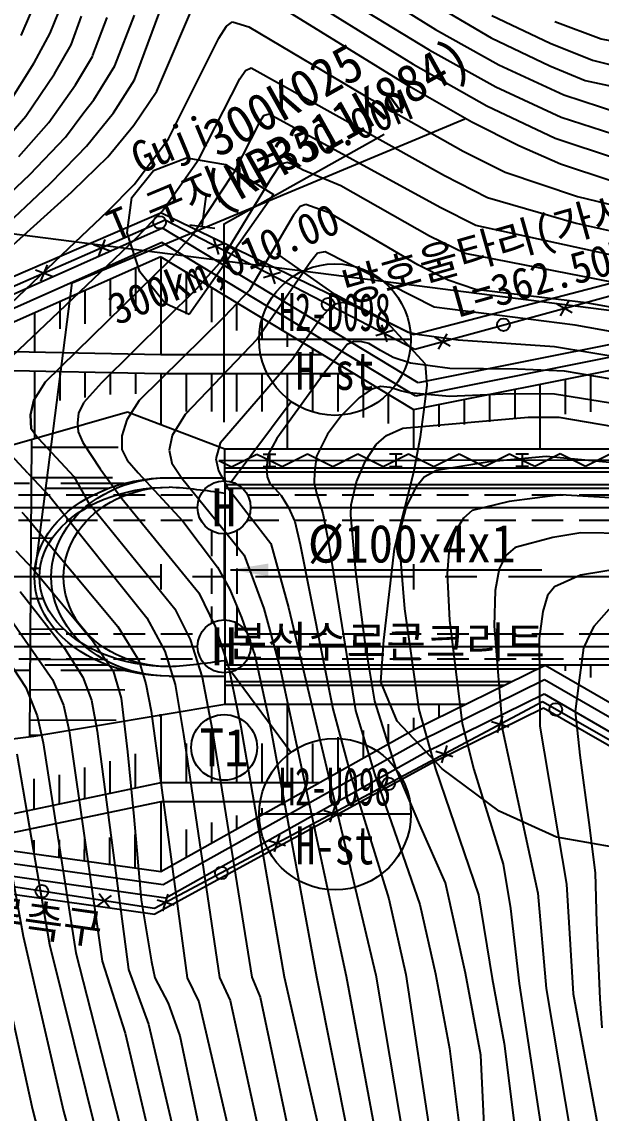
# Model space of a CAD drawing. Header units: millimetres. Extents: x 18534 to 19330, y 1103 to 1809.
# Drawn here: x 18730.8 to 18776.7, y 1426.9 to 1513.3 of the extents above; entities that cross this region are included whole.
import ezdxf
from ezdxf.enums import TextEntityAlignment as Align
from ezdxf.xclip import XClip

# ---------------------------------------------------------------- set-up
doc = ezdxf.new("R2010")
doc.units = ezdxf.units.MM
doc.header["$LTSCALE"] = 10
doc.header["$MEASUREMENT"] = 0
doc.header["$XCLIPFRAME"] = 2
for name, pattern in [('CENTER', [2, 1.25, -0.25, 0.25, -0.25]), ('DASHED', [0.75, 0.5, -0.25]), ('HIDDEN', [0.375, 0.25, -0.125])]:
    doc.linetypes.add(name, pattern=pattern)
for name, color, linetype in [('TN-MANH', 4, 'Continuous'), ('TT-WIRE-EQPM', 6, 'Continuous'), ('TZ-BASE', 253, 'Continuous'), ('TZ-CABL', 4, 'Continuous')]:
    doc.layers.add(name, color=color, linetype=linetype)
doc.styles.add('GR', font='GulimChe.ttf')
doc.styles.add('HANA', font='GulimChe.ttf')
doc.styles.get("Standard").update_dxf_attribs({"font": 'GulimChe.ttf'})
doc.linetypes.add('ZIGZAG', pattern='A,0.0001,-0.2,[131,ltypeshp.shx,S=0.2,R=0,X=-0.2,Y=0],-0.4,[131,ltypeshp.shx,S=0.2,R=180,X=0.2,Y=0],-0.2', length=0.8001)
doc.dimstyles.get("Standard").update_dxf_attribs({"dimtxt": 0.18, "dimasz": 0.18, "dimexe": 0.18, "dimexo": 0.0625, "dimgap": 0.09, "dimtad": 0, "dimtih": 1, "dimtoh": 1, "dimdec": 4, "dimzin": 0, "dimdsep": 46, "dimtxsty": 'Standard', "dimcen": 0.09, "dimadec": 0, "dimazin": 0, "dimtfac": 1, "dimtdec": 4, "dimtofl": 0, "dimtmove": 0, "dimatfit": 3, "dimfxl": 0, "dimtolj": 1, "dimtzin": 0, "dimarcsym": 0})

# ---------------------------------------------------------------- blocks, each defined once
blk = doc.blocks.new('JD-DFMKFD4RX')
at = {"layer": 'TZ-BASE'}
for p, q in [((126.579, 52.808, 178), (141.737, 43.334, 178)), ((125.688, 51.203, 177), (141.234, 41.729, 177)), ((117.928, 39.342, 176), (121.769, 49.825, 176)), ((127.04, 48.613, 176), (139.963, 40.59, 176)), ((125.234, 47.761, 175), (139.433, 38.99, 175)), ((119.685, 38.456, 175), (122.982, 46.152, 175)), ((141.923, 45.149, 179), (146.14, 42.686, 179)), ((108.959, 42.876, 181), (109.677, 44.59, 181)), ((111.247, 43.055, 180), (111.931, 44.739, 180)), ((112.91, 42.118, 179), (113.735, 44.386, 179)), ((114.627, 41.302, 178), (115.749, 44.283, 178)), ((116.359, 40.459, 177), (117.906, 44.475, 177)), ((146.201, 44.45, 180), (150.808, 42.25, 180)), ((124.597, 42.651, 174), (125.187, 43.607, 174)), ((125.187, 43.607, 174), (125.681, 43.935, 174)), ((125.681, 43.935, 174), (126.972, 43.543, 174)), ((126.972, 43.543, 174), (136.112, 38.104, 174)), ((141.737, 43.334, 178), (146.731, 40.539, 178)), ((151.18, 43.959, 181), (154.835, 42.602, 181)), ((109.972, 40.701, 180), (111.247, 43.055, 180)), ((120.598, 34.682, 174), (124.597, 42.651, 174)), ((146.14, 42.686, 179), (150.776, 40.452, 179)), ((154.835, 42.602, 181), (172.874, 39.1, 181)), ((111.598, 39.823, 179), (112.91, 42.118, 179)), ((141.234, 41.729, 177), (146.518, 38.793, 177)), ((150.808, 42.25, 180), (154.165, 40.901, 180)), ((0, 41.091), (280, 5.111)), ((107.887, 37.362, 180), (109.972, 40.701, 180)), ((113.249, 38.954, 178), (114.588, 41.2, 178)), ((114.588, 41.2, 178), (114.627, 41.302, 178)), ((154.165, 40.901, 180), (159.179, 39.645, 180)), ((109.318, 36.469, 179), (111.598, 39.823, 179)), ((114.704, 37.78, 177), (116.359, 40.459, 177)), ((126.255, 39.432, 173), (126.707, 40.1, 173)), ((126.707, 40.1, 173), (127.142, 40.303, 173)), ((127.142, 40.303, 173), (142.442, 31.791, 173)), ((139.963, 40.59, 176), (145.784, 37.308, 176)), ((146.731, 40.539, 178), (151.882, 38.154, 178)), ((150.776, 40.452, 179), (153.581, 39.308, 179)), ((111.141, 35.986, 178), (113.249, 38.954, 178)), ((116.246, 36.74, 176), (117.928, 39.342, 176)), ((123.008, 33.064, 173), (126.255, 39.432, 173)), ((139.433, 38.99, 175), (144.604, 36.032, 175)), ((153.581, 39.308, 179), (172.042, 35.348, 179)), ((117.872, 35.752, 175), (119.685, 38.456, 175)), ((136.112, 38.104, 174), (143.92, 33.708, 174)), ((146.518, 38.793, 177), (151.682, 36.391, 177)), ((151.882, 38.154, 178), (156.239, 36.75, 178)), ((113.92, 36.754, 177), (114.704, 37.78, 177)), ((145.784, 37.308, 176), (151.211, 34.739, 176)), ((106.908, 33.695, 179), (109.318, 36.469, 179)), ((112.446, 34.826, 177), (113.92, 36.754, 177)), ((114.123, 34.089, 176), (116.246, 36.74, 176)), ((128.123, 36.492, 172), (127.811, 36.012, 172)), ((128.562, 36.626, 172), (128.123, 36.492, 172)), ((142.09, 29.25, 172), (128.562, 36.626, 172)), ((151.682, 36.391, 177), (156.589, 34.823, 177)), ((108.767, 33.281, 178), (111.141, 35.986, 178)), ((112.991, 23.279), (144.056, 36.26)), ((115.797, 33.255, 175), (117.872, 35.752, 175)), ((127.811, 36.012, 172), (125.786, 32.027, 172)), ((144.604, 36.032, 175), (148.324, 34.148, 175)), ((109.633, 31.847, 177), (112.446, 34.826, 177)), ((117.903, 31.069, 174), (120.598, 34.682, 174)), ((151.211, 34.739, 176), (156.055, 33.135, 176)), ((113.389, 33.337, 176), (114.123, 34.089, 176)), ((143.92, 33.708, 174), (147.245, 32.033, 174)), ((148.324, 34.148, 175), (151.612, 32.7, 175)), ((111.212, 31.107, 176), (113.389, 33.337, 176)), ((113.044, 30.562, 175), (115.797, 33.255, 175)), ((119.423, 32.174, 172.366), (122.043, 33.184, 172.366)), ((120.133, 28.979, 173), (123.008, 33.064, 173)), ((122.043, 33.184, 172.366), (125.127, 32.643, 172.366)), ((117.719, 30.049, 172.366), (119.423, 32.174, 172.366)), ((125.786, 32.027, 172), (122.538, 27.108, 172)), ((125.127, 32.643, 172.366), (128.907, 30.278, 172.366)), ((129.467, 32.664, 171), (128.708, 31.508, 171)), ((129.984, 32.811, 171), (129.467, 32.664, 171)), ((130.394, 32.687, 171), (129.984, 32.811, 171)), ((131.267, 32.21, 171), (130.394, 32.687, 171)), ((134.234, 30.967, 171), (131.267, 32.21, 171)), ((147.245, 32.033, 174), (152.96, 30.113, 174)), ((151.612, 32.7, 175), (155.691, 31.36, 175)), ((97.582, 20.529, 177), (109.633, 31.847, 177)), ((128.708, 31.508, 171), (124.612, 24.801, 171)), ((142.442, 31.791, 173), (145.857, 30.036, 173)), ((99.927, 20.46, 176), (111.212, 31.107, 176)), ((101.305, 19.98, 175), (112.944, 30.472, 175)), ((112.944, 30.472, 175), (113.044, 30.562, 175)), ((115.807, 28.943, 174), (117.903, 31.069, 174)), ((128.907, 30.278, 172.366), (122.249, 20.772, 172.366)), ((141.263, 26.969, 171), (134.234, 30.967, 171)), ((117.328, 27.247, 172.366), (117.719, 30.049, 172.366)), ((123.28, 27.742, 172.703), (123.586, 30.122, 172.703)), ((131.476, 29.487, 170), (131.017, 29.334, 170)), ((133.308, 28.815, 170), (131.476, 29.487, 170)), ((145.857, 30.036, 173), (152.855, 28.009, 173)), ((152.96, 30.113, 174), (171.783, 25.612, 174)), ((120.055, 28.81), (99.76, 20.075)), ((120.055, 28.81), (99.76, 20.075)), ((112.169, 25.485, 174), (115.807, 28.943, 174)), ((118.001, 26.752, 173), (120.133, 28.979, 173)), ((120.055, 28.81), (140, 19.18)), ((120.055, 28.81), (140, 19.18)), ((130.492, 28.646, 170), (127.015, 22.697, 170)), ((131.017, 29.334, 170), (130.492, 28.646, 170)), ((140.338, 24.712, 170), (133.308, 28.815, 170)), ((144.926, 27.832, 172), (142.09, 29.25, 172)), ((122.289, 27.869, 172.703), (124.272, 27.614, 172.703)), ((169.964, 22.331, 172), (144.926, 27.832, 172)), ((152.855, 28.009, 173), (170.679, 24.021, 173)), ((120.142, 27.602), (99.879, 18.595)), ((118.334, 24.156, 172.366), (117.328, 27.247, 172.366)), ((140.37, 15.354), (120.142, 27.602)), ((122.538, 27.108, 172), (120.691, 25.051, 172)), ((124.142, 26.859), (124.57, 25.511)), ((144.086, 25.593, 171), (141.263, 26.969, 171)), ((120.071, 26.476), (99.963, 17.539)), ((111.392, 20.485, 173), (118.001, 26.752, 173)), ((114.664, 26.323), (115.981, 25.808)), ((115.58, 26.724), (115.065, 25.407)), ((140.185, 14.297), (120.071, 26.476)), ((125.03, 26.399), (123.682, 25.971)), ((120, 25.35), (100.048, 16.482)), ((103.686, 17.423, 174), (112.169, 25.485, 174)), ((120, 25.35), (120, 17.57)), ((120, 25.35), (140, 13.24)), ((133.798, 22.346, 170.252), (129.19, 25.607, 170.252)), ((132.388, 25.629, 169), (131.861, 24.959, 169)), ((132.995, 25.742, 169), (132.388, 25.629, 169)), ((141.623, 21.348, 169), (132.995, 25.742, 169)), ((166.213, 21.277, 171), (144.086, 25.593, 171)), ((110.084, 24.318), (111.401, 23.803)), ((111, 24.719), (110.485, 23.401)), ((120.691, 25.051, 172), (110.855, 15.415, 172)), ((118, 24.461), (118, 21.07)), ((124.612, 24.801, 171), (122.816, 22.797, 171)), ((131.861, 24.959, 169), (127.619, 18.822, 169)), ((128.582, 24.56), (129.01, 23.212)), ((140, 19.18), (160, 24.4)), ((140, 19.18), (160, 24.4)), ((142.74, 23.49, 170), (140.338, 24.712, 170)), ((116, 23.572), (116, 20.636)), ((120.341, 21.656, 172.366), (118.334, 24.156, 172.366)), ((122, 24.139), (122, 20.812)), ((129.47, 24.1), (128.122, 23.672)), ((144.905, 22.759, 170), (142.74, 23.49, 170)), ((110, 0), (112.991, 23.279)), ((114, 22.683), (114, 20.032)), ((122.816, 22.797, 171), (115.3, 15.364, 171)), ((124, 22.928), (124, 20.163)), ((127.015, 22.697, 170), (125.011, 20.595, 170)), ((153.647, 21.688, 170), (144.905, 22.759, 170)), ((112, 21.794), (112, 19.632)), ((122.249, 20.772, 172.366), (120.341, 21.656, 172.366)), ((126, 21.717), (126, 19.515)), ((137.935, 20.114, 170.252), (133.798, 22.346, 170.252)), ((134.389, 21.725, 168), (133.803, 21.587, 168)), ((135.691, 21.344, 168), (134.389, 21.725, 168)), ((151.321, 21.629), (152.549, 20.929)), ((152.285, 21.893), (151.585, 20.665)), ((165.396, 19.592, 170), (153.647, 21.688, 170)), ((110, 20.905), (110, 17.777)), ((133.417, 21.352, 168), (132.75, 20.585, 168)), ((133.803, 21.587, 168), (133.417, 21.352, 168)), ((136.826, 20.772, 168), (135.691, 21.344, 168)), ((138.223, 20.024, 168), (136.826, 20.772, 168)), ((152.781, 19.918, 169), (141.623, 21.348, 169)), ((108.255, 17.511, 173), (111.392, 20.485, 173)), ((125.011, 20.595, 170), (118.286, 13.973, 170)), ((128, 20.506), (128, 18.867)), ((132.75, 20.585, 168), (131.402, 18.68, 168)), ((137.461, 19.96), (137.889, 18.612)), ((140.931, 16.828, 170.252), (137.935, 20.114, 170.252)), ((139.559, 19.354, 168), (138.223, 20.024, 168)), ((164.094, 17.931, 169), (152.781, 19.918, 169)), ((130, 19.295), (130, 18.218)), ((138.349, 19.5), (137.001, 19.072)), ((140.459, 19.168, 168), (139.559, 19.354, 168)), ((159.72, 19.244), (140.37, 15.354)), ((143.53, 18.742, 168), (140.459, 19.168, 168)), ((142.64, 19.253), (141.94, 18.024)), ((127.619, 18.822, 169), (121.939, 12.847, 169)), ((131.402, 18.68, 168), (130.392, 17.193, 168)), ((134.745, 18.409, 167), (134.236, 17.764, 167)), ((135.271, 18.626, 167), (134.745, 18.409, 167)), ((135.909, 18.615, 167), (135.271, 18.626, 167)), ((136.46, 18.473, 167), (135.909, 18.615, 167)), ((137.385, 17.928, 167), (136.46, 18.473, 167)), ((159.86, 18.252), (140.185, 14.297)), ((141.676, 18.989), (142.904, 18.288)), ((151.154, 18.215, 168), (143.53, 18.742, 168)), ((162.43, 16.358, 168), (151.154, 18.215, 168)), ((120, 17.57), (103.273, 17.915, 0)), ((132.849, 17.57), (120, 17.57)), ((132, 18.084), (132, 17.57)), ((134.236, 17.764, 167), (132.971, 16.22, 167)), ((138.38, 17.373, 167), (137.385, 17.928, 167)), ((139.743, 16.914, 167), (138.38, 17.373, 167)), ((120, 16.07), (100.048, 16.482, 0)), ((130.392, 17.193, 168), (124.686, 10.582, 168)), ((142.873, 16.496, 167), (139.743, 16.914, 167)), ((140, 13.24), (160, 17.26)), ((141.063, 15.166, 170.252), (140.931, 16.828, 170.252)), ((148.22, 16.456, 167), (142.873, 16.496, 167)), ((151.947, 16.28, 167), (148.22, 16.456, 167)), ((110, 16.277), (110, 10.944)), ((112, 16.235), (112, 13.968)), ((114, 16.194), (114, 14.199)), ((116, 16.07), (116, 14.429)), ((118, 16.07), (118, 14.49)), ((120, 16.07), (120, 12.037)), ((135.326, 16.07), (120, 16.07)), ((122, 16.07), (122, 13.085)), ((124, 16.07), (124, 13.085)), ((126, 16.07), (126, 13.085)), ((128, 16.07), (128, 13.085)), ((132.971, 16.22, 167), (129.166, 10.952, 167)), ((130, 16.07), (130, 10.1)), ((132, 16.07), (132, 13.085)), ((134, 16.07), (134, 13.085)), ((136, 15.662), (136, 12.613)), ((162.237, 14.51, 167), (151.947, 16.28, 167)), ((152, 15.652), (152, 12.876)), ((154, 16.054), (154, 13.077)), ((110.855, 15.415, 172), (109.947, 13.988, 172)), ((109.947, 13.988, 172), (110.523, 14.893, 172)), ((115.3, 15.364, 171), (113.886, 13.768, 171)), ((136.631, 14.826, 166), (135.693, 14.165, 166)), ((137.375, 15.086, 166), (136.631, 14.826, 166)), ((138.144, 14.987, 166), (137.375, 15.086, 166)), ((138.966, 14.739, 166), (138.144, 14.987, 166)), ((139.656, 14.579, 166), (138.966, 14.739, 166)), ((140.826, 13.251, 170.252), (141.063, 15.166, 170.252)), ((148, 14.848), (148, 12.474)), ((150, 15.25), (150, 10.1)), ((109.687, 12.822, 172), (109.947, 13.988, 172)), ((109.947, 13.988, 172), (109.687, 12.822, 172)), ((118.286, 13.973, 170), (117.321, 12.427, 170)), ((135.693, 14.165, 166), (134.306, 12.779, 166)), ((138, 14.451), (138, 12.142)), ((142.832, 14.283, 166), (139.656, 14.579, 166)), ((147.659, 14.491, 166), (142.832, 14.283, 166)), ((144, 14.044), (144, 12.072)), ((146, 14.446), (146, 12.273)), ((151.145, 14.475, 166), (147.659, 14.491, 166)), ((160.532, 12.946, 166), (151.145, 14.475, 166)), ((117.352, 13.052, 0), (100.024, 8.082, 0)), ((113.499, 12.965, 171), (113.4, 12.196, 171)), ((113.886, 13.768, 171), (113.499, 12.965, 171)), ((125.053, 10.1, 0), (117.352, 13.052, 0)), ((140, 13.24), (140, 10.1)), ((140.557, 11.078, 170.252), (140.826, 13.251, 170.252)), ((142, 13.642), (142, 11.871)), ((109.748, 11.723, 172), (109.687, 12.822, 172)), ((109.687, 12.822, 172), (109.748, 11.723, 172)), ((113.4, 12.196, 171), (113.45, 11.479, 171)), ((117.321, 12.427, 170), (116.927, 11.161, 170)), ((121.939, 12.847, 169), (120.907, 11.19, 169)), ((134.306, 12.779, 166), (133.19, 11.288, 166)), ((139.143, 11.765, 165), (149.055, 12.649, 165)), ((149.055, 12.649, 165), (151.492, 12.633, 165)), ((151.492, 12.633, 165), (160.338, 11.139, 165)), ((109.981, 11.408, 172), (109.748, 11.723, 172)), ((109.748, 11.723, 172), (110.287, 10.993, 172)), ((113.45, 11.479, 171), (113.841, 10.647, 171)), ((133.19, 11.288, 166), (132.327, 9.55, 166)), ((137.859, 11.198, 165), (139.143, 11.765, 165)), ((109.485, 8.214, 173), (107.087, 10.775, 173)), ((109.645, -12.684, -15.832), (109.796, 10.885, -15.832)), ((110.287, 10.993, 172), (113.108, 7.955, 172)), ((113.841, 10.647, 171), (115.207, 8.552, 171)), ((116.927, 11.161, 170), (116.916, 10.073, 170)), ((120.907, 11.19, 169), (120.653, 10.023, 169)), ((124.686, 10.582, 168), (124.36, 9.347, 168)), ((129.166, 10.952, 167), (128.505, 9.686, 167)), ((136.193, 9.193, 165), (137.042, 10.478, 165)), ((137.042, 10.478, 165), (137.859, 11.198, 165)), ((140.027, 8.301, 170.252), (140.557, 11.078, 170.252)), ((116.625, 10.233, 0), (109.792, 10.253, 0)), ((116.916, 10.073, 170), (117.326, 9.244, 170)), ((120.653, 10.023, 169), (120.873, 9.008, 169)), ((125.053, 7.85), (125.053, 10.1)), ((140, 10.1), (125.053, 10.1)), ((125.599, 8.724), (127.598, 9.727)), ((127.598, 9.727), (128.599, 9.228)), ((128.098, 9.727), (129.098, 9.728)), ((128.505, 9.686, 167), (128.37, 8.637, 167)), ((128.598, 9.728), (128.599, 8.728)), ((129.599, 8.729), (131.598, 9.732)), ((131.598, 9.732), (132.599, 9.233)), ((132.327, 9.55, 166), (132.165, 8.292, 166)), ((133.599, 8.734), (135.598, 9.737)), ((135.598, 9.737), (136.599, 9.238)), ((137.599, 8.739), (139.598, 9.742)), ((138.098, 9.74), (139.098, 9.741)), ((138.598, 9.741), (138.599, 8.741)), ((139.598, 9.742), (140.599, 9.243)), ((226.273, 10.1), (140, 10.1)), ((141.599, 8.744), (143.598, 9.747)), ((143.598, 9.747), (144.599, 9.248)), ((145.599, 8.749), (147.598, 9.752)), ((150.495, 9.531, 164), (145.979, 9.108, 164)), ((147.598, 9.752), (148.599, 9.253)), ((148.098, 9.753), (149.098, 9.754)), ((148.598, 9.753), (148.599, 8.753)), ((149.599, 8.755), (151.598, 9.757)), ((158.181, 8.803, 164), (150.495, 9.531, 164)), ((151.598, 9.757), (152.599, 9.258)), ((153.599, 8.76), (155.598, 9.762)), ((117.326, 9.244, 170), (118.202, 8.243, 170)), ((120.873, 9.008, 169), (121.65, 7.812, 169)), ((124.36, 9.347, 168), (124.553, 8.385, 168)), ((124.599, 9.223), (125.599, 8.724)), ((128.099, 8.727), (129.099, 8.728)), ((128.599, 9.228), (129.599, 8.729)), ((132.599, 9.233), (133.599, 8.734)), ((135.485, 7.531, 165), (136.193, 9.193, 165)), ((136.599, 9.238), (137.599, 8.739)), ((138.099, 8.74), (139.099, 8.741)), ((140.599, 9.243), (141.599, 8.744)), ((145.979, 9.108, 164), (141.821, 8.426, 164)), ((144.599, 9.248), (145.599, 8.749)), ((148.099, 8.753), (149.099, 8.754)), ((148.599, 9.253), (149.599, 8.755)), ((152.599, 9.258), (153.599, 8.76)), ((109.485, 8.214, 173), (111.228, 6.352, 173)), ((116.175, 7.835, 0), (109.777, 7.853, 0)), ((113.108, 7.955, 172), (114.256, 5.904, 172)), ((115.207, 8.552, 171), (116.922, 6.211, 171)), ((118.202, 8.243, 170), (121.746, 4.421, 170)), ((120.652, 7.85), (125.053, 7.85)), ((121.65, 7.812, 169), (126.596, 1.712, 169)), ((124.553, 8.385, 168), (125.283, 7.077, 168)), ((228.182, 8.6), (125.053, 8.6)), ((228.564, 8.3), (125.053, 8.3)), ((125.053, 7.85), (125.053, -7.85)), ((128.37, 8.637, 167), (128.42, 7.92, 167)), ((128.42, 7.92, 167), (128.637, 7.395, 167)), ((132.165, 8.292, 166), (132.127, 7.444, 166)), ((138.49, 2.21, 170.252), (140.027, 8.301, 170.252)), ((140.844, 7.884, 164), (140.165, 7.08, 164)), ((141.821, 8.426, 164), (140.844, 7.884, 164)), ((229.836, 7.3), (125.053, 7.3)), ((238, 7), (125.053, 7)), ((125.283, 7.077, 168), (128.713, 2.654, 168)), ((128.637, 7.395, 167), (129.012, 6.991, 167)), ((129.012, 6.991, 167), (129.509, 6.43, 167)), ((132.127, 7.444, 166), (132.308, 6.639, 166)), ((135.072, 5.699, 165), (135.485, 7.531, 165)), ((140.165, 7.08, 164), (139.412, 5.573, 164)), ((111.228, 6.352, 173), (118.885, -3.247, 173)), ((116.922, 6.211, 171), (123.004, -1.264, 171)), ((129.509, 6.43, 167), (130.1, 5.501, 167)), ((132.308, 6.639, 166), (132.81, 5.01, 166)), ((151.615, 6.484, 163), (147.552, 5.96, 163)), ((159.767, 5.994, 163), (151.615, 6.484, 163)), ((115.09, 5.438, 0), (109.761, 5.453, 0)), ((114.256, 5.904, 172), (121.122, -2.534, 172)), ((130.1, 5.501, 167), (130.595, 4.371, 167)), ((135.042, 4.874, 165), (135.072, 5.699, 165)), ((139.412, 5.573, 164), (138.938, 3.741, 164)), ((144.641, 5.244, 163), (143.936, 4.658, 163)), ((147.552, 5.96, 163), (144.641, 5.244, 163)), ((109.004, 5.12, 174), (109.376, 4.724, 174)), ((109.376, 4.724, 174), (116.589, -3.936, 174)), ((121.746, 4.421, 170), (124.478, 0.772, 170)), ((130.595, 4.371, 167), (131.033, 2.571, 167)), ((132.81, 5.01, 166), (133.229, 2.889, 166)), ((135.435, 0.416, 165), (135.042, 4.874, 165)), ((143.936, 4.658, 163), (143.248, 3.495, 163)), ((138.938, 3.741, 164), (138.916, 1.994, 164)), ((143.248, 3.495, 163), (142.791, 1.965, 163)), ((153.225, 3.477, 162), (151.007, 3.129, 162)), ((159.667, 3.411, 162), (153.225, 3.477, 162)), ((111.395, 3.049, 0), (109.746, 3.054, 0)), ((128.713, 2.654, 168), (130.103, -2.436, 168)), ((133.229, 2.889, 166), (135.393, -10.58, 166)), ((151.007, 3.129, 162), (148.042, 2.318, 162)), ((108.528, 2.058, 175), (109.907, 0.606, 175)), ((131.033, 2.571, 167), (133.606, -10.457, 167)), ((137.635, -5.013, 170.252), (138.49, 2.21, 170.252)), ((138.916, 1.994, 164), (139.284, -2.534, 164)), ((142.791, 1.965, 163), (142.668, 0.246, 163)), ((148.042, 2.318, 162), (147.31, 1.705, 162)), ((120, 1), (120, -1)), ((126.596, 1.712, 169), (128.151, -2.498, 169)), ((140, 1), (140, -1)), ((147.31, 1.705, 162), (146.778, 0.624, 162)), ((111.334, 0), (109.299, 0)), ((110.445, 0.651, 0), (109.73, 0.654, 0)), ((109.907, 0.606, 175), (114.583, -5.026, 175)), ((124.478, 0.772, 170), (125.459, -1.001, 170)), ((136.194, -5.411, 165), (135.435, 0.416, 165)), ((142.668, 0.246, 163), (142.848, -3.419, 163)), ((146.778, 0.624, 162), (146.448, -1.068, 162)), ((153.208, 0.136, 161), (151.143, -0.778, 161)), ((157.385, 0.818, 161), (153.208, 0.136, 161)), ((151.143, -0.778, 161), (150.595, -1.47, 161)), ((108.867, -1.156, 176), (112.38, -5.654, 176)), ((123.004, -1.264, 171), (124.294, -3.941, 171)), ((125.459, -1.001, 170), (126.383, -3.207, 170)), ((146.448, -1.068, 162), (146.376, -3.88, 162)), ((150.595, -1.47, 161), (150.232, -2.746, 161)), ((110.718, -1.749, 0), (109.715, -1.746, 0)), ((121.122, -2.534, 172), (122.331, -4.96, 172)), ((128.151, -2.498, 169), (129.447, -7.258, 169)), ((130.103, -2.436, 168), (137.025, -31.547, 168)), ((139.284, -2.534, 164), (140.427, -10.509, 164)), ((154.283, -3.916, 160), (155.463, -2.56, 160)), ((107.942, -3.115, 177), (111.441, -8.12, 177)), ((118.885, -3.247, 173), (120.327, -5.877, 173)), ((126.383, -3.207, 170), (127.427, -6.196, 170)), ((142.848, -3.419, 163), (143.84, -11.616, 163)), ((150.232, -2.746, 161), (149.94, -4.872, 161)), ((112.34, -4.154, 0), (109.699, -4.146, 0)), ((116.589, -3.936, 174), (118.259, -6.626, 174)), ((124.294, -3.941, 171), (125.376, -7.226, 171)), ((146.376, -3.88, 162), (147.024, -12.113, 162)), ((153.461, -5.62, 160), (154.283, -3.916, 160)), ((114.583, -5.026, 175), (116.224, -7.449, 175)), ((122.331, -4.96, 172), (123.268, -7.939, 172)), ((137.414, -8.314, 170.252), (137.635, -5.013, 170.252)), ((149.94, -4.872, 161), (149.993, -11.833, 161)), ((107.321, -5.707, 178), (109.309, -8.753, 178)), ((112.38, -5.654, 176), (113.826, -7.933, 176)), ((120.327, -5.877, 173), (121.129, -8.528, 173)), ((136.934, -9.829, 165), (136.194, -5.411, 165)), ((153.131, -8.191, 160), (153.461, -5.62, 160)), ((115.786, -6.564, 0), (109.684, -6.546, 0)), ((118.259, -6.626, 174), (118.826, -8.459, 174)), ((127.427, -6.196, 170), (128.612, -11.509, 170)), ((116.224, -7.449, 175), (116.858, -9.614, 175)), ((238, -7), (125.053, -7)), ((149.787, -7.3), (125.053, -7.3)), ((125.376, -7.226, 171), (126.341, -11.861, 171)), ((129.447, -7.258, 169), (134.669, -31.602, 169)), ((140, -12.12), (150.397, -7)), ((150, -7), (150, -7.195)), ((150.397, -7), (160, -12.54)), ((152, -7), (152, -7.429)), ((154, -7), (154, -7.964)), ((111.441, -8.12, 177), (112.308, -10.156, 177)), ((113.826, -7.933, 176), (114.525, -9.751, 176)), ((118.826, -8.459, 174), (119.229, -10.627, 174)), ((120.652, -7.85), (125.053, -7.85)), ((121.129, -8.528, 173), (121.802, -12.481, 173)), ((123.268, -7.939, 172), (124.055, -12.079, 172)), ((125.053, -7.85), (125.053, -10.1)), ((147.757, -8.3), (125.053, -8.3)), ((147.148, -8.6), (125.053, -8.6)), ((138.712, -11.429, 170.252), (137.414, -8.314, 170.252)), ((140.466, -13.005), (150.359, -8.133)), ((150.359, -8.133), (159.49, -13.4)), ((152.813, -10.663, 160), (153.131, -8.191, 160)), ((109.309, -8.753, 178), (110.223, -11.001, 178)), ((117.166, -8.968, 0), (109.669, -8.946, 0)), ((140.931, -13.891), (150.322, -9.266)), ((150.322, -9.266), (158.98, -14.261)), ((125.053, -10.1), (109.956, -12.647)), ((112.308, -10.156, 177), (112.752, -12.197, 177)), ((114.525, -9.751, 176), (114.964, -12.217, 176)), ((116.858, -9.614, 175), (117.356, -13.843, 175)), ((144.102, -10.1), (125.053, -10.1)), ((130, -10.1), (130, -16.3)), ((138.647, -15.276, 165), (136.934, -9.829, 165)), ((142, -10.1), (142, -11.135)), ((144, -10.1), (144, -10.15)), ((110.223, -11.001, 178), (110.683, -13.15, 178)), ((119.229, -10.627, 174), (122.082, -31.736, 174)), ((119.967, -11.076, 0), (119.968, -10.876, 0)), ((120, -10.953), (120, -16.3)), ((133.606, -10.457, 167), (135.09, -15.942, 167)), ((135.393, -10.58, 166), (136.915, -15.601, 166)), ((140, -11.151), (140, -12.12)), ((140.427, -10.509, 164), (141.74, -15.195, 164)), ((150.285, -10.399), (141.397, -14.776)), ((150.285, -10.399), (141.397, -14.776)), ((146.643, -12.358), (147.054, -11.005)), ((158.47, -15.121), (150.285, -10.399)), ((158.47, -15.121), (150.285, -10.399)), ((153.172, -14.127, 160), (152.813, -10.663, 160)), ((116.46, -11.366, 0), (109.653, -11.346, 0)), ((124.055, -12.079, 172), (127.197, -31.696, 172)), ((126.341, -11.861, 171), (129.755, -31.677, 171)), ((128.612, -11.509, 170), (132.313, -31.657, 170)), ((138, -11.663), (138, -13.241)), ((142.248, -15.193, 170.252), (138.712, -11.429, 170.252)), ((143.84, -11.616, 163), (144.769, -15.249, 163)), ((147.525, -11.887), (146.172, -11.475)), ((149.993, -11.833, 161), (152.097, -24.318, 161)), ((109.956, -12.647), (99.952, -13.818)), ((110.456, -12.549, 0), (109.645, -12.546, 0)), ((112.752, -12.197, 177), (115.363, -30.429, 177)), ((114.964, -12.217, 176), (117.444, -31.092, 176)), ((120, -23.33), (140, -12.12)), ((121.802, -12.481, 173), (124.64, -31.716, 173)), ((134, -12.688), (134, -15.483)), ((136, -12.175), (136, -14.362)), ((147.024, -12.113, 162), (149.841, -25.041, 162)), ((110.683, -13.15, 178), (113.282, -29.767, 178)), ((120.195, -24.367), (140.466, -13.005)), ((122, -13.2), (122, -16.3)), ((124, -13.2), (124, -16.3)), ((126, -13.2), (126, -16.3)), ((128, -13.2), (128, -16.3)), ((132, -13.2), (132, -16.3)), ((142.231, -14.711), (142.643, -13.358)), ((108.616, -14, 179), (111.202, -29.104, 179)), ((115.97, -14.587, 0), (115.961, -17.149, 0)), ((117.356, -13.843, 175), (117.867, -18.985, 175)), ((117.972, -14.014, 0), (117.963, -16.728, 0)), ((120.39, -25.404), (140.931, -13.891)), ((143.113, -14.24), (141.76, -13.828)), ((153.896, -19.447, 160), (153.172, -14.127, 160)), ((113.969, -15.096, 0), (113.96, -17.57, 0)), ((141.397, -14.776), (119.528, -26.697)), ((141.397, -14.776), (119.528, -26.697)), ((140.5, -19.636, 165), (138.647, -15.276, 165)), ((141.74, -15.195, 164), (145.135, -25.169, 164)), ((146.769, -18.556, 170.252), (142.248, -15.193, 170.252)), ((144.769, -15.249, 163), (147.089, -22.752, 163)), ((120, -16.3), (99.94, -20.518, 0)), ((109.965, -15.991, 0), (109.957, -18.412, 0)), ((111.966, -15.67, 0), (111.958, -17.991, 0)), ((132.542, -16.3), (120, -16.3)), ((135.09, -15.942, 167), (138.043, -25.483, 167)), ((136.915, -15.601, 166), (140.495, -25.946, 166)), ((120, -17.8), (104.22, -21.118, 0)), ((107.187, -18.003, 180), (109.121, -28.441, 180)), ((120, -17.8), (120, -23.33)), ((129.866, -17.8), (120, -17.8)), ((133.407, -19.416), (133.819, -18.063)), ((117.867, -18.985, 175), (118.453, -25.568, 175)), ((126, -18.884), (126, -19.967)), ((128, -18.323), (128, -18.846)), ((134.289, -18.946), (132.937, -18.534)), ((151.301, -20.611, 170.252), (146.769, -18.556, 170.252)), ((124, -19.444), (124, -21.088)), ((142.525, -24.218, 165), (140.5, -19.636, 165)), ((154.39, -23.431, 160), (153.896, -19.447, 160)), ((99.94, -20.518), (120, -23.33)), ((113.949, -20.652, 0), (113.943, -22.481, 0)), ((115.949, -20.623, 0), (115.942, -22.761, 0)), ((117.95, -20.4, 0), (117.941, -23.041, 0)), ((122, -20.005), (122, -22.209)), ((128.995, -21.769), (129.407, -20.416)), ((156.094, -21.465, 170.252), (151.301, -20.611, 170.252)), ((100.04, -21.542), (120.195, -24.367)), ((109.948, -20.858, 0), (109.945, -21.92, 0)), ((111.948, -20.828, 0), (111.944, -22.201, 0)), ((129.878, -21.299), (128.525, -20.887)), ((100.139, -22.565), (120.39, -25.404)), ((147.089, -22.752, 163), (147.674, -26.246, 163)), ((100.279, -23.999), (119.528, -26.697)), ((100.279, -23.999), (119.528, -26.697)), ((154.488, -27.364, 160), (154.39, -23.431, 160)), ((144.094, -31.381, 165), (142.525, -24.218, 165)), ((149.841, -25.041, 162), (150.498, -32.602, 162)), ((152.097, -24.318, 161), (152.633, -33.009, 161)), ((114.97, -26.072), (116.11, -25.235)), ((115.958, -26.223), (115.122, -25.083)), ((118.453, -25.568, 175), (119.253, -30.487, 175)), ((121.054, -26.004), (119.701, -25.593)), ((120.172, -26.475), (120.583, -25.122)), ((138.043, -25.483, 167), (139.381, -31.491, 167)), ((145.135, -25.169, 164), (146.229, -31.788, 164)), ((140.495, -25.946, 166), (141.738, -31.436, 166)), ((147.674, -26.246, 163), (148.363, -32.195, 163)), ((154.767, -33.417, 160), (154.488, -27.364, 160)), ((106.724, -27.991, 181), (109.851, -42.167, 181)), ((109.121, -28.441, 180), (112.297, -42.301, 180)), ((111.202, -29.104, 179), (115.271, -45.59, 179)), ((113.282, -29.767, 178), (117.61, -46.757, 178)), ((115.363, -30.429, 177), (117.167, -36.135, 177)), ((117.444, -31.092, 176), (119.035, -35.405, 176)), ((119.253, -30.487, 175), (119.525, -31.755, 175)), ((119.525, -31.755, 175), (120.586, -33.757, 175)), ((122.082, -31.736, 174), (123.015, -33.646, 174)), ((124.64, -31.716, 173), (125.485, -33.536, 173)), ((127.197, -31.696, 172), (127.871, -33.285, 172)), ((129.755, -31.677, 171), (133.505, -48.102, 171)), ((132.313, -31.657, 170), (135.644, -48.283, 170)), ((134.669, -31.602, 169), (137.787, -48.465, 169)), ((137.025, -31.547, 168), (139.906, -48.644, 168)), ((139.381, -31.491, 167), (142.005, -48.822, 167)), ((141.738, -31.436, 166), (142.828, -37.341, 166)), ((145.319, -37.859, 165), (144.094, -31.381, 165)), ((146.229, -31.788, 164), (147.155, -36.937, 164)), ((148.363, -32.195, 163), (150.899, -49.055, 163)), ((150.498, -32.602, 162), (152.925, -47.176, 162)), ((123.015, -33.646, 174), (126.215, -47.485, 174)), ((125.485, -33.536, 173), (128.587, -47.686, 173)), ((127.871, -33.285, 172), (130.851, -47.448, 172)), ((152.633, -33.009, 161), (154.953, -45.495, 161)), ((154.931, -35.718, 160), (154.767, -33.417, 160)), ((120.586, -33.757, 175), (121.501, -36.337, 175)), ((119.035, -35.405, 176), (121.773, -47.109, 176)), ((117.167, -36.135, 177), (119.72, -46.935, 177)), ((121.501, -36.337, 175), (123.67, -46.627, 175)), ((147.155, -36.937, 164), (148.738, -49.392, 164)), ((142.828, -37.341, 166), (144.291, -49.015, 166)), ((145.647, -44.592, 165), (145.319, -37.859, 165)), ((109.851, -42.167, 181), (110.907, -46.189, 181)), ((112.297, -42.301, 180), (113.411, -46.401, 180))]:
    blk.add_line(p, q, dxfattribs=at)
at = {"layer": 'TZ-BASE', "ltscale": 0.2}
for p, q in [((100.122, 19.411), (120.345, 28.263)), ((120.345, 28.263), (140.088, 18.036)), ((140.088, 18.036), (160.384, 23.592)), ((124.599, 9.223), (228.599, 9.355)), ((150.195, -9.896), (119.508, -26.262)), ((157.461, -14.04), (150.195, -9.896)), ((119.508, -26.262), (100.288, -23.312))]:
    blk.add_line(p, q, dxfattribs=at)
at = {"layer": 'TZ-BASE', "linetype": 'DASHED'}
for p, q in [((117.097, 7.4), (0, 7.4)), ((115.831, 7), (0, 7)), ((115.831, -7), (0, -7)), ((117.097, -7.4), (0, -7.4))]:
    blk.add_line(p, q, dxfattribs=at)
at = {"layer": 'TZ-BASE', "linetype": 'CENTER', "flags": 128}
blk.add_lwpolyline([(700, 0), (280, 0), (0, 0)], dxfattribs=at)
at = {"layer": 'TZ-BASE'}
for centre in [(119.903, 28.07), (133.236, 21.586), (147.112, 19.959), (151.244, -10.494), (138.025, -16.387), (124.789, -23.446), (110.598, -24.895)]:
    blk.add_circle(centre, 0.5, dxfattribs=at)
for centre, start, end in [((117.142, -44.478), 81.19768, 86.10683), ((117.142, 44.478), 273.89326, 278.80241)]:
    blk.add_arc(centre, 51.698, start, end, dxfattribs=at)
at = {"layer": 'TZ-BASE', "extrusion": (0, 0, -1)}
for major_axis, ratio in [((-10.652, 0), 0.736951), ((-9.318, 0), 0.842455), ((-10.25, 0), 0.692683), ((-8.35, 0), 0.850299)]:
    blk.add_ellipse((120.652, 0), major_axis=major_axis, ratio=ratio, start_param=4.712389, end_param=7.853982, dxfattribs=at)
at = {"layer": 'TZ-BASE', "style": 'HANA'}
for s, rotation, p in [('T 구지 L=350.00M', 22.67756, (116.427, 26.477)), ('Guji', 22.67756, (118.328, 31.868)), ('방호울타리(가시철망)', 15.74785, (134.778, 21.643)), ('300km,010.00', 22.67756, (116.522, 19.889)), ('L=362.50M', 15.74785, (143.459, 20.496)), ('본선수로콘크리트', 359.7997, (125.284, -6.334)), ('산마루측구', 352.00392, (99.675, -26.974))]:
    blk.add_text(s, height=2.5, rotation=rotation, dxfattribs=at).set_placement(p)
blk = doc.blocks.new('123123')
at = {"layer": 'TZ-BASE'}
for p, q in [((227.714, 385.106), (215.714, 385.106)), ((213.514, 373.839), (218.241, 380.213)), ((213.524, 358.801), (218.251, 352.427)), ((227.724, 347.534), (215.724, 347.534))]:
    blk.add_line(p, q, dxfattribs=at)
at = {"layer": 'TZ-BASE', "flags": 128}
blk.add_lwpolyline([(212.937, 378.57), (212.937, 394.273), (225.596, 401.359)], dxfattribs=at)
at = {"layer": 'TZ-BASE'}
for centre in [(221.714, 385.106), (221.724, 347.534)]:
    blk.add_circle(centre, 6, dxfattribs=at)
at = {"layer": 'TZ-BASE', "style": 'GR'}
for s, p in [('(KPR311K884)', (212.428, 395.134)), ('300K025', (212.428, 399.465))]:
    blk.add_text(s, height=3, rotation=29.23871, dxfattribs=at).set_placement(p)
for s, width, p in [('H2-D098', 0.65, (221.714, 387.266)), ('H-st', 0.8, (221.714, 382.606)), ('H2-U098', 0.65, (221.714, 349.694)), ('H-st', 0.8, (221.714, 345.034))]:
    blk.add_text(s, height=3, dxfattribs=dict(at, width=width)).set_placement(p, align=Align.MIDDLE)
at = {"layer": 'TZ-BASE'}
blk.add_text('Ø100x4x1', height=3, rotation=0.05182, dxfattribs=at).set_placement((227.788, 368.955), align=Align.MIDDLE)
blk.add_leader([(213.437, 366.879), (238.093, 366.879)], dimstyle='Standard', override={"dimtxt": 3, "dimasz": 3, "dimexe": 2, "dimexo": 3, "dimgap": 1, "dimtad": 0, "dimtih": 0, "dimcen": 1, "dimaunit": 1, "dimadec": 8, "dimtix": 1, "dimtofl": 1, "dimtmove": 2, "dimtvp": 2}, dxfattribs=at)

msp = doc.modelspace()

# ---------------------------------------------------------------- linework, layer by layer
at = {"layer": 'TN-MANH'}
for centre in [(18746.825, 1474.871), (18746.835, 1463.871)]:
    msp.add_circle(centre, 2.1, dxfattribs=at)
at = {"layer": 'TT-WIRE-EQPM'}
msp.add_circle((18746.835, 1455.871), 2.6, dxfattribs=at)
at = {"layer": 'TZ-CABL', "linetype": 'HIDDEN'}
for points in [[(18621.825, 1475.871), (18744.979, 1475.871)], [(18748.672, 1475.871), (18799.979, 1475.871)], [(18621.825, 1474.871), (18744.725, 1474.871)], [(18748.925, 1474.871), (18799.725, 1474.871)], [(18621.825, 1473.871), (18744.979, 1473.871)], [(18748.672, 1473.871), (18799.979, 1473.871)], [(18621.835, 1464.871), (18744.989, 1464.871)], [(18748.682, 1464.871), (18799.989, 1464.871)], [(18621.835, 1463.871), (18744.735, 1463.871)], [(18748.935, 1463.871), (18799.735, 1463.871)], [(18621.835, 1462.871), (18744.989, 1462.871)], [(18748.682, 1462.871), (18799.989, 1462.871)]]:
    msp.add_lwpolyline(points, dxfattribs=at)
at = {"layer": 'TZ-CABL', "linetype": 'ZIGZAG', "ltscale": 0.5}
for points in [[(18621.825, 1474.871), (18744.725, 1474.871)], [(18748.925, 1474.871), (18799.725, 1474.871)], [(18746.827, 1472.771), (18746.833, 1465.971)], [(18621.835, 1463.871), (18744.735, 1463.871)], [(18748.935, 1463.871), (18799.735, 1463.871)]]:
    msp.add_lwpolyline(points, dxfattribs=at)
at = {"layer": 'TZ-CABL', "linetype": 'HIDDEN', "ltscale": 0.8}
for points in [[(18745.827, 1473.023), (18745.834, 1465.717)], [(18747.827, 1473.025), (18747.834, 1465.718)]]:
    msp.add_lwpolyline(points, dxfattribs=at)

# ---------------------------------------------------------------- block references
at = {"layer": 'TZ-BASE'}
ref = msp.add_blockref('JD-DFMKFD4RX', (18621.825, 1469.371), dxfattribs=at)
XClip(ref).set_block_clipping_path([(-0.0000000001, -75), (700, 75.0000000001)])
msp.add_blockref('123123', (18533.889, 1103.051), dxfattribs=at)

# ---------------------------------------------------------------- texts
at = {"layer": 'TN-MANH', "linetype": 'ByBlock', "style": 'GR'}
for p in [(18746.825, 1474.871), (18746.835, 1463.871)]:
    msp.add_text('H', height=3, dxfattribs=at).set_placement(p, align=Align.MIDDLE)
at = {"layer": 'TT-WIRE-EQPM', "style": 'GR'}
msp.add_text('T1', height=3, dxfattribs=at).set_placement((18746.835, 1455.871), align=Align.MIDDLE)

doc.saveas('drawing.dxf')
